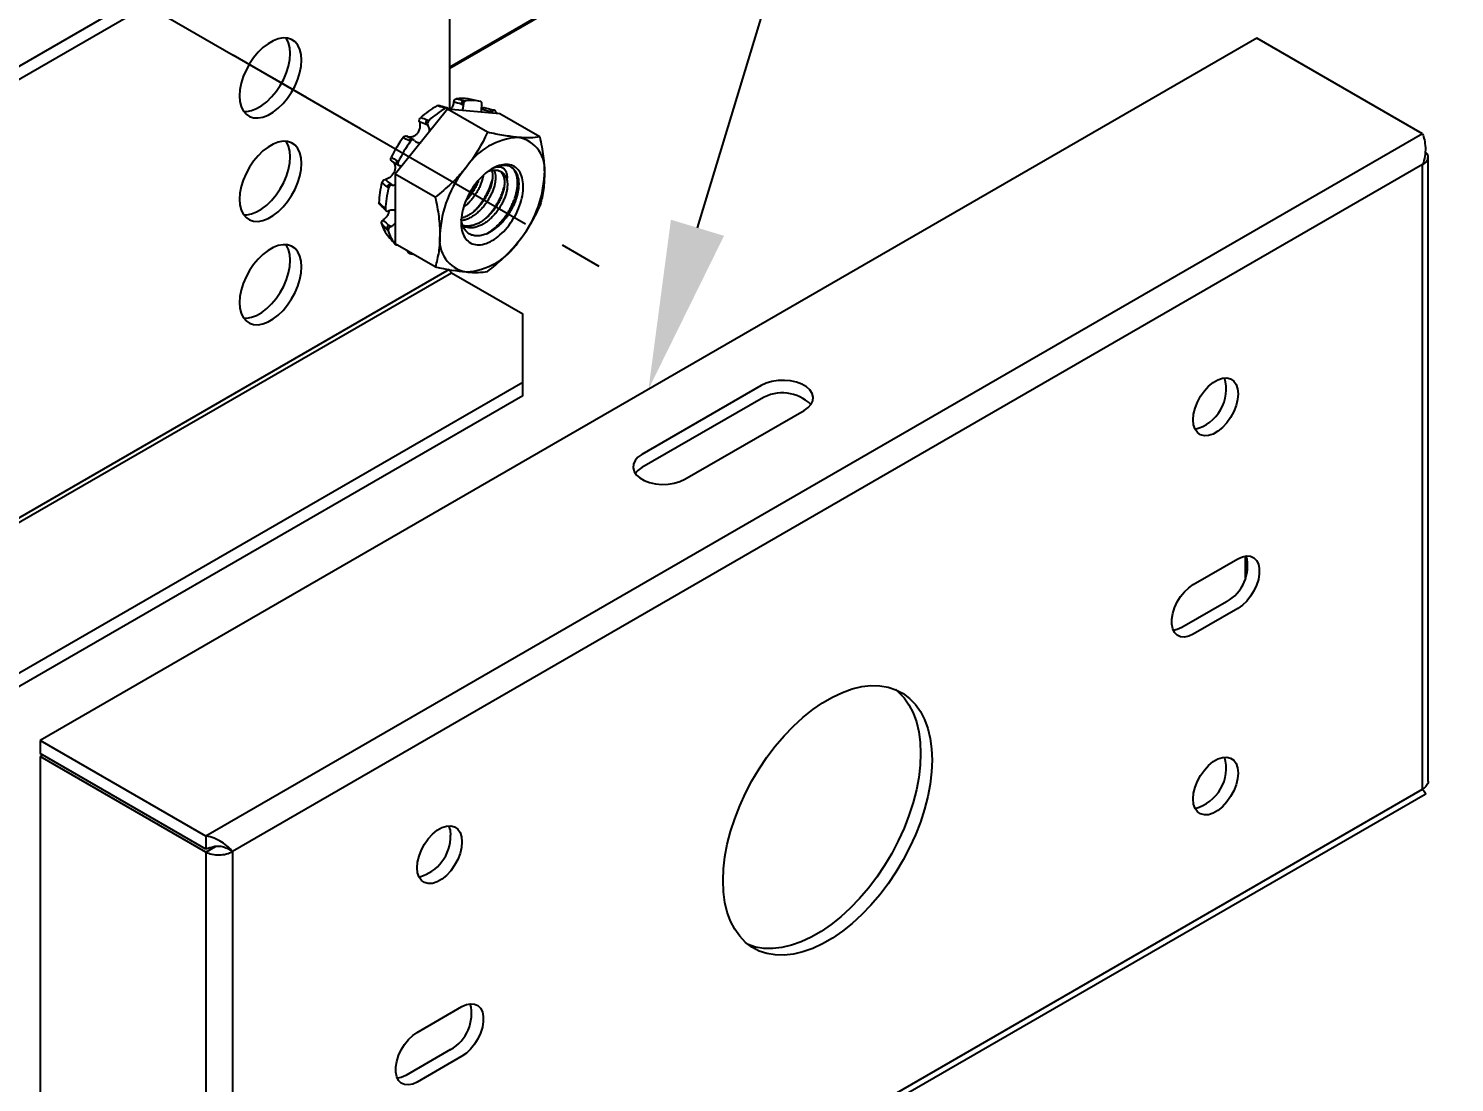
# Model space of a CAD drawing. Extents: x -3.5 to 15.6, y -13 to 0.
# Drawn here: x 4.866 to 9.089, y -8.638 to -5.516 of the extents above; entities that cross this region are included whole.
import ezdxf
from ezdxf import colors
from ezdxf.entities.mleader import LeaderData, LeaderLine
from ezdxf.math import Vec2, Vec3

# ---------------------------------------------------------------- set-up
doc = ezdxf.new("R2010")
doc.units = 0
doc.header["$LTSCALE"] = 0.5
doc.header["$MEASUREMENT"] = 0
doc.linetypes.add('CENTER', pattern=[2, 1.25, -0.25, 0.25, -0.25])
for name, color, linetype in [('Centerline', 210, 'CENTER'), ('Dimension', 10, 'CONTINUOUS'), ('FAB DWG', 221, 'CONTINUOUS'), ('Hardware', 242, 'CONTINUOUS'), ('Housing', 150, 'CONTINUOUS'), ('WallMount Bracket', 190, 'CONTINUOUS')]:
    doc.layers.add(name, color=color, linetype=linetype)
doc.styles.get("Standard").update_dxf_attribs({"font": 'arial.ttf'})

msp = doc.modelspace()

# ---------------------------------------------------------------- linework, layer by layer
at = {"layer": 'Centerline', "transparency": 16777216}
for p, q in [((4.064604, -4.782413), (6.660352, -6.281069)), ((5.470566, -5.594448), (5.848265, -5.812513))]:
    msp.add_line(p, q, dxfattribs=at)
at = {"layer": 'Dimension', "transparency": 16777216}
msp.add_open_spline([(9.168679, -0.304243), (10.344029, -1.671193), (9.534287, -3.281882), (8.724545, -4.89257), (9.899895, -6.25952)], degree=3, dxfattribs=at)
at = {"layer": 'Hardware', "linetype": 'Continuous', "lineweight": 25, "transparency": 16777216}
for p, q in [((6.153771, -5.744032), (6.147678, -5.740515)), ((6.153834, -5.74185), (6.147678, -5.740515)), ((6.153771, -5.744032), (6.153834, -5.74185)), ((6.154955, -5.729333), (6.161068, -5.73066)), ((6.198531, -5.731293), (6.168314, -5.725137)), ((6.106719, -5.755478), (5.95204, -5.947898)), ((6.101392, -5.752338), (6.095662, -5.750871)), ((6.105662, -5.751645), (6.099904, -5.750169)), ((6.261399, -5.769309), (6.106719, -5.755478)), ((6.225133, -5.823837), (6.106719, -5.755478)), ((6.207221, -5.755065), (6.206059, -5.75694)), ((6.208224, -5.744554), (6.207673, -5.746711)), ((6.237914, -5.766052), (6.231821, -5.762535)), ((6.238739, -5.76407), (6.231821, -5.762535)), ((6.237414, -5.767164), (6.237914, -5.766052)), ((6.237914, -5.766052), (6.238739, -5.76407)), ((6.245042, -5.75851), (6.238143, -5.756979)), ((6.379812, -5.837668), (6.261399, -5.769309)), ((6.049766, -5.804074), (6.043673, -5.800556)), ((6.048886, -5.802436), (6.043673, -5.800556)), ((6.046731, -5.786557), (6.051909, -5.788427)), ((6.049766, -5.804074), (6.048886, -5.802436)), ((5.986384, -5.835851), (5.985598, -5.835416)), ((5.997128, -5.850223), (5.992303, -5.847957)), ((6.007204, -5.846394), (6.002349, -5.844109)), ((6.008875, -5.847571), (6.010114, -5.848804)), ((5.944818, -5.910882), (5.941788, -5.90906)), ((5.945054, -5.911023), (5.944818, -5.910882)), ((5.956504, -5.907853), (5.960925, -5.910796)), ((5.95204, -5.947898), (5.95204, -6.154149)), ((6.070453, -6.016257), (5.95204, -5.947898)), ((5.958151, -5.919047), (5.962602, -5.922006)), ((5.965623, -5.923242), (5.963981, -5.922684)), ((5.931965, -5.989107), (5.92773, -5.98566)), ((5.944661, -5.979926), (5.938568, -5.976408)), ((5.938568, -5.976408), (5.942829, -5.979881)), ((5.942829, -5.979881), (5.944661, -5.979926)), ((5.918736, -6.046889), (5.922869, -6.051027)), ((5.920318, -6.051407), (5.924474, -6.055564)), ((5.933484, -6.05602), (5.931551, -6.056664)), ((5.930791, -6.115939), (5.926607, -6.111384)), ((5.939218, -6.103006), (5.933125, -6.099488)), ((5.933125, -6.099488), (5.937337, -6.104075)), ((5.937337, -6.104075), (5.939218, -6.103006)), ((5.947854, -6.150558), (5.952278, -6.155555)), ((6.070453, -6.222508), (5.95204, -6.154149)), ((5.98518, -6.173281), (5.987849, -6.176199)), ((5.987862, -6.176202), (5.992573, -6.181389))]:
    msp.add_line(p, q, dxfattribs=at)
at = {"layer": 'Hardware', "linetype": 'Continuous', "lineweight": 25, "transparency": 16777216, "flags": 128}
msp.add_lwpolyline([(6.238948, -6.144551), (6.244797, -6.14096), (6.250622, -6.136955), (6.2564, -6.132551), (6.262108, -6.127768), (6.267723, -6.122623), (6.273221, -6.117137), (6.278582, -6.111333), (6.283783, -6.105234), (6.288804, -6.098865), (6.293624, -6.092251), (6.298223, -6.085418), (6.302584, -6.078395), (6.306689, -6.07121), (6.310521, -6.063891), (6.314065, -6.056468), (6.317306, -6.048971), (6.320232, -6.04143), (6.322831, -6.033875), (6.325091, -6.026338), (6.327005, -6.018847), (6.328565, -6.011434), (6.329763, -6.004128), (6.330596, -5.996959), (6.33106, -5.989955), (6.331152, -5.983145), (6.330874, -5.976557), (6.330225, -5.970215), (6.329209, -5.964147), (6.32783, -5.958377), (6.326092, -5.952928), (6.324004, -5.947821), (6.321573, -5.943078), (6.318809, -5.938717), (6.315724, -5.934756), (6.31233, -5.931211), (6.30864, -5.928097), (6.30467, -5.925425), (6.300435, -5.923207), (6.295952, -5.921451), (6.29124, -5.920165), (6.286317, -5.919353), (6.281204, -5.91902), (6.27592, -5.919166), (6.270488, -5.919791), (6.264928, -5.920891), (6.259264, -5.922464), (6.253518, -5.924502), (6.247714, -5.926998), (6.241874, -5.929941), (6.236022, -5.933319), (6.230183, -5.937118), (6.224378, -5.941325), (6.218632, -5.945921), (6.212968, -5.950887), (6.207409, -5.956205), (6.201976, -5.961853), (6.196693, -5.967807), (6.191579, -5.974045), (6.186656, -5.98054), (6.181944, -5.987266), (6.177462, -5.994198), (6.173227, -6.001305), (6.169256, -6.008561), (6.165567, -6.015936), (6.162172, -6.0234), (6.159087, -6.030922), (6.156324, -6.038474), (6.153893, -6.046024), (6.151804, -6.053542), (6.150067, -6.060997), (6.148687, -6.06836), (6.147671, -6.075602), (6.147023, -6.082692), (6.146744, -6.089602), (6.146837, -6.096305), (6.147301, -6.102773), (6.148134, -6.108981), (6.149332, -6.114903), (6.150891, -6.120516), (6.152805, -6.125796), (6.155066, -6.130724), (6.157664, -6.135278), (6.16059, -6.139441), (6.163832, -6.143196), (6.167375, -6.146527), (6.171207, -6.149422), (6.175312, -6.151868), (6.179673, -6.153856), (6.184273, -6.155378), (6.189093, -6.156427), (6.194113, -6.157), (6.199314, -6.157094), (6.204675, -6.156708), (6.210174, -6.155845), (6.215789, -6.154507), (6.221496, -6.152701), (6.227274, -6.150433), (6.2331, -6.147712), (6.238948, -6.144551)], dxfattribs=at)
at = {"layer": 'Hardware', "linetype": 'Continuous', "lineweight": 25, "transparency": 16777216}
for centre, radius, start, end in [((6.148581, -5.827849), 0.104591, 79.124599, 99.05659), ((6.158768, -5.739772), 0.011115, 110.065676, 183.831231), ((6.177905, -5.834238), 0.104938, 75.076702, 99.233067), ((6.209855, -5.98012), 0.270727, 119.806436, 132.40124), ((6.24182, -5.996855), 0.281973, 119.869164, 132.338512), ((6.098638, -5.75568), 0.005655, 77.057799, 121.753569), ((6.238745, -5.764038), 0.007085, 94.885201, 167.753066), ((6.172335, -5.823524), 0.098095, 34.039391, 40.697123), ((6.054778, -5.795649), 0.012141, 131.509673, 203.839255), ((6.311559, -6.079998), 0.41381, 144.390888, 153.876701), ((6.347747, -6.100889), 0.431007, 144.43812, 153.829469), ((5.999551, -5.851842), 0.008223, 70.126172, 151.806606), ((6.328661, -6.038779), 0.200433, 93.539091, 146.455532), ((6.298817, -5.933206), 0.09608, 350.678185, 79.523158), ((5.963567, -5.912532), 0.008472, 146.472344, 230.266542), ((6.418963, -6.142544), 0.335039, 140.186593, 177.402047), ((6.273602, -5.991324), 0.069091, 75.870964, 121.989898), ((6.058934, -5.933582), 0.335039, 320.186593, 357.402047), ((6.192207, -6.044141), 0.288824, 165.612727, 177.674477), ((6.223432, -6.063548), 0.300823, 165.672802, 177.614402), ((5.939341, -5.988288), 0.011905, 93.723918, 167.247503), ((5.924525, -6.047398), 0.005811, 174.972557, 223.644537), ((6.015227, -6.062659), 0.108749, 196.882703, 220.066396), ((5.937995, -6.10989), 0.011485, 115.090294, 187.476139), ((6.039093, -6.082834), 0.113249, 196.997426, 219.951672), ((6.179079, -6.142921), 0.09608, 170.678185, 259.523158), ((6.149236, -6.037348), 0.200433, 273.539091, 326.455532), ((5.990341, -6.174039), 0.00329, 185.780093, 221.056334), ((6.018925, -6.093351), 0.092336, 254.375717, 261.191306)]:
    msp.add_arc(centre, radius, start, end, dxfattribs=at)
for points, knots in [([(6.125049, -5.733921), (6.12475, -5.735549), (6.124114, -5.739018), (6.122451, -5.744158), (6.120206, -5.749113), (6.117736, -5.753228), (6.115878, -5.755334), (6.11509, -5.756227)], [0, 0, 0, 0, 0.19265188, 0.41074705, 0.62880381, 0.8427183, 1, 1, 1, 1]), ([(6.125049, -5.733921), (6.125413, -5.731559), (6.126342, -5.729299), (6.128923, -5.725889), (6.130528, -5.724801), (6.132117, -5.724562)], [0, 0, 0, 0, 0.5, 0.5, 1, 1, 1, 1]), ([(6.161068, -5.73066), (6.159272, -5.730926), (6.157444, -5.732307), (6.154756, -5.736452), (6.15391, -5.739202), (6.153834, -5.74185)], [0, 0, 0, 0, 0.5, 0.5, 1, 1, 1, 1]), ([(6.208224, -5.744554), (6.208893, -5.741935), (6.208919, -5.73915), (6.207706, -5.734809), (6.206467, -5.733271), (6.20493, -5.732839)], [0, 0, 0, 0, 0.5, 0.5, 1, 1, 1, 1]), ([(6.023662, -5.792742), (6.023033, -5.790731), (6.023062, -5.788338), (6.024391, -5.78377), (6.025668, -5.781675), (6.027299, -5.780204)], [0, 0, 0, 0, 0.5, 0.5, 1, 1, 1, 1]), ([(6.075284, -5.745208), (6.076105, -5.744837), (6.077626, -5.74415), (6.079069, -5.744487), (6.079734, -5.744643)], [0, 0, 0, 0, 0.53927114, 1, 1, 1, 1]), ([(6.099907, -5.750167), (6.09973, -5.750122), (6.095539, -5.749069), (6.088735, -5.747237), (6.082351, -5.745335), (6.079751, -5.744561)], [0, 0, 0, 0, 0.02555232, 0.60316166, 1, 1, 1, 1]), ([(6.109636, -5.755739), (6.109552, -5.75544), (6.109199, -5.754179), (6.107832, -5.752635), (6.105733, -5.751465), (6.103453, -5.751393), (6.102019, -5.752051), (6.101392, -5.752338)], [0, 0, 0, 0, 0.07590892, 0.32059055, 0.56527087, 0.80994637, 1, 1, 1, 1]), ([(6.150825, -5.759422), (6.151304, -5.758014), (6.152379, -5.754857), (6.153413, -5.749634), (6.153651, -5.745918), (6.153771, -5.744032)], [0, 0, 0, 0, 0.28417827, 0.63691438, 1, 1, 1, 1]), ([(6.207673, -5.746711), (6.207264, -5.748512), (6.206435, -5.752166), (6.20592, -5.757678), (6.205801, -5.76182), (6.206051, -5.763928), (6.206104, -5.764365)], [0, 0, 0, 0, 0.30381417, 0.6163163, 0.92044127, 1, 1, 1, 1]), ([(6.207221, -5.755065), (6.207754, -5.75423), (6.208822, -5.75256), (6.210701, -5.751255), (6.212098, -5.750789), (6.212711, -5.751116), (6.212798, -5.751162)], [0, 0, 0, 0, 0.31594077, 0.63187167, 0.94805589, 1, 1, 1, 1]), ([(6.238141, -5.756977), (6.237928, -5.75693), (6.232965, -5.755842), (6.224564, -5.753922), (6.216261, -5.75191), (6.212823, -5.751077)], [0, 0, 0, 0, 0.02564571, 0.59666668, 1, 1, 1, 1]), ([(6.246708, -5.75956), (6.245647, -5.75833), (6.244159, -5.75812), (6.241198, -5.759789), (6.23974, -5.761663), (6.238739, -5.76407)], [0, 0, 0, 0, 0.5, 0.5, 1, 1, 1, 1]), ([(6.023662, -5.792742), (6.024046, -5.794172), (6.024862, -5.797214), (6.02528, -5.802293), (6.025014, -5.807699), (6.023961, -5.813109), (6.022221, -5.818279), (6.019817, -5.823078), (6.016907, -5.827336), (6.013536, -5.830982), (6.009853, -5.833956), (6.005915, -5.836199), (6.001816, -5.837712), (5.997653, -5.83843), (5.993497, -5.838339), (5.989575, -5.837493), (5.987236, -5.836282), (5.986119, -5.835704)], [0, 0, 0, 0, 0.06319125, 0.13447502, 0.20574622, 0.27566163, 0.34556158, 0.41264087, 0.47971226, 0.54441476, 0.60912055, 0.6733268, 0.73754327, 0.80329251, 0.86905307, 0.9374387, 1, 1, 1, 1]), ([(6.051909, -5.788427), (6.050064, -5.790087), (6.048671, -5.792576), (6.047544, -5.797765), (6.047818, -5.800447), (6.048886, -5.802436)], [0, 0, 0, 0, 0.5, 0.5, 1, 1, 1, 1]), ([(6.053155, -5.822112), (6.05324, -5.820898), (6.053447, -5.817935), (6.052955, -5.813355), (6.051825, -5.808434), (6.050459, -5.805541), (6.049766, -5.804074)], [0, 0, 0, 0, 0.18331016, 0.44729949, 0.71965421, 1, 1, 1, 1]), ([(6.316288, -5.838728), (6.309724, -5.838141), (6.302805, -5.837363), (6.288499, -5.835467), (6.281085, -5.834348), (6.258158, -5.830537), (6.24196, -5.827394), (6.225133, -5.823837)], [0, 0, 0, 0, 0.25, 0.25, 0.5, 0.5, 1, 1, 1, 1]), ([(5.975128, -5.839056), (5.976511, -5.837128), (5.978357, -5.835699), (5.982222, -5.834407), (5.984172, -5.834568), (5.985742, -5.83552)], [0, 0, 0, 0, 0.5, 0.5, 1, 1, 1, 1]), ([(6.002351, -5.844105), (6.002204, -5.844038), (5.998692, -5.842423), (5.993299, -5.839741), (5.988255, -5.836904), (5.986384, -5.835851)], [0, 0, 0, 0, 0.02668048, 0.63893979, 1, 1, 1, 1]), ([(6.008875, -5.847571), (6.007372, -5.846075), (6.005224, -5.845512), (6.000876, -5.846496), (5.99869, -5.848041), (5.997128, -5.850223)], [0, 0, 0, 0, 0.5, 0.5, 1, 1, 1, 1]), ([(6.010114, -5.848804), (6.010837, -5.849466), (6.012643, -5.851118), (6.016, -5.853048), (6.020126, -5.854354), (6.023952, -5.854795), (6.026381, -5.854418), (6.0273, -5.854275)], [0, 0, 0, 0, 0.15660916, 0.39098343, 0.62533388, 0.85811875, 1, 1, 1, 1]), ([(6.379812, -5.837668), (6.384008, -5.856875), (6.387523, -5.876077), (6.392329, -5.913266), (6.393628, -5.93133), (6.393628, -5.948769)], [0, 0, 0, 0, 0.5, 0.5, 1, 1, 1, 1]), ([(5.941788, -5.90906), (5.94604, -5.911776), (5.949246, -5.91623), (5.952073, -5.926965), (5.951696, -5.933317), (5.94723, -5.945407), (5.943194, -5.95105), (5.933216, -5.959514), (5.927436, -5.96228), (5.921741, -5.963269)], [0, 0, 0, 0, 0.25, 0.25, 0.5, 0.5, 0.75, 0.75, 1, 1, 1, 1]), ([(5.941788, -5.90906), (5.94024, -5.908072), (5.939209, -5.906375), (5.938568, -5.902272), (5.938971, -5.899937), (5.940021, -5.897796)], [0, 0, 0, 0, 0.5, 0.5, 1, 1, 1, 1]), ([(5.944857, -5.910821), (5.947046, -5.912091), (5.951534, -5.914694), (5.955899, -5.917595), (5.958135, -5.919081)], [0, 0, 0, 0, 0.4876479, 1, 1, 1, 1]), ([(5.960925, -5.910796), (5.959735, -5.913217), (5.959387, -5.915906), (5.960514, -5.920309), (5.961989, -5.922006), (5.963981, -5.922684)], [0, 0, 0, 0, 0.5, 0.5, 1, 1, 1, 1]), ([(5.970075, -5.925463), (5.969927, -5.925345), (5.968628, -5.924314), (5.967035, -5.923746), (5.965623, -5.923242)], [0, 0, 0, 0, 0.11369547, 1, 1, 1, 1]), ([(6.161608, -5.928023), (6.155045, -5.936188), (6.148125, -5.944201), (6.133819, -5.959696), (6.126406, -5.967214), (6.103478, -5.989161), (6.08728, -6.002986), (6.070453, -6.016257)], [0, 0, 0, 0, 0.25, 0.25, 0.5, 0.5, 1, 1, 1, 1]), ([(6.237914, -5.936364), (6.23796, -5.936491), (6.238966, -5.939218), (6.23973, -5.945687), (6.240087, -5.955602), (6.239007, -5.966476), (6.236581, -5.977962), (6.232778, -5.989957), (6.227694, -6.002102), (6.221487, -6.014042), (6.214321, -6.025578), (6.206213, -6.036551), (6.197197, -6.046811), (6.187459, -6.056109), (6.177281, -6.064175), (6.166952, -6.070766), (6.156858, -6.075892), (6.15031, -6.07794), (6.147139, -6.078932)], [0, 0, 0, 0, 0.00328553, 0.07063883, 0.13696034, 0.20261546, 0.26950353, 0.33711775, 0.40478445, 0.4718268, 0.53762658, 0.60373432, 0.67097062, 0.73868435, 0.80619583, 0.87283755, 0.93840923, 1, 1, 1, 1]), ([(6.290468, -5.924323), (6.292566, -5.925335), (6.296389, -5.927181), (6.301257, -5.931032), (6.30536, -5.935348), (6.308933, -5.940464), (6.311883, -5.94622), (6.314184, -5.952484), (6.315888, -5.959226), (6.317003, -5.966554), (6.317502, -5.974351), (6.317392, -5.982479), (6.316676, -5.990951), (6.3153, -5.999796), (6.313294, -6.008797), (6.310719, -6.017786), (6.307606, -6.026781), (6.303904, -6.035876), (6.299686, -6.044885), (6.295037, -6.053655), (6.289966, -6.062219), (6.284424, -6.070622), (6.2785, -6.078667), (6.272298, -6.086215), (6.265823, -6.09331), (6.259021, -6.099987), (6.252055, -6.106079), (6.245056, -6.111501), (6.238011, -6.116301), (6.23085, -6.120517), (6.223695, -6.124059), (6.216653, -6.126851), (6.209698, -6.12892), (6.202813, -6.130249), (6.196193, -6.130795), (6.189945, -6.130589), (6.184035, -6.129683), (6.178385, -6.12805), (6.173093, -6.125707), (6.168244, -6.122704), (6.163806, -6.119031), (6.159783, -6.114635), (6.156287, -6.109641), (6.15336, -6.104165), (6.150949, -6.098237), (6.149069, -6.091747), (6.14784, -6.085848), (6.147462, -6.082009), (6.147328, -6.080645)], [0, 0, 0, 0, 0.02831479, 0.0516097, 0.07490441, 0.09892242, 0.12294044, 0.14551421, 0.16808798, 0.19131841, 0.21454883, 0.23711066, 0.25967128, 0.28291819, 0.3061651, 0.32822892, 0.35029274, 0.373012, 0.39573126, 0.41756286, 0.43939446, 0.46187221, 0.48434891, 0.50590236, 0.52745581, 0.54966391, 0.57187201, 0.59297519, 0.61407836, 0.63579594, 0.65751266, 0.67855354, 0.69959442, 0.72128948, 0.74298454, 0.76335935, 0.78373416, 0.80470091, 0.82566765, 0.84604577, 0.8664226, 0.88742934, 0.90843608, 0.92822809, 0.94802011, 0.96839613, 0.98877216, 1, 1, 1, 1]), ([(6.244546, -5.935503), (6.245054, -5.936586), (6.246565, -5.939807), (6.248018, -5.946368), (6.248893, -5.954943), (6.248655, -5.964413), (6.247319, -5.974492), (6.244823, -5.985115), (6.241191, -5.99611), (6.236352, -6.007552), (6.230325, -6.019145), (6.223159, -6.03068), (6.215052, -6.041654), (6.206036, -6.051913), (6.196298, -6.061214), (6.186122, -6.069268), (6.175786, -6.075903), (6.165457, -6.081001), (6.156095, -6.084377), (6.150361, -6.085269), (6.147961, -6.085642)], [0, 0, 0, 0, 0.02736546, 0.08136904, 0.13674683, 0.19115237, 0.24575337, 0.30126191, 0.35723332, 0.41319986, 0.47389126, 0.53345783, 0.59330317, 0.65417016, 0.71546936, 0.77658546, 0.8369142, 0.89627426, 0.9565672, 1, 1, 1, 1]), ([(6.261768, -5.938465), (6.263397, -5.939837), (6.266848, -5.942744), (6.27074, -5.949086), (6.273625, -5.956925), (6.275174, -5.966007), (6.275419, -5.976036), (6.274368, -5.98688), (6.271935, -5.998374), (6.268133, -6.010367), (6.263049, -6.022512), (6.256842, -6.034452), (6.249676, -6.045988), (6.241568, -6.056962), (6.232552, -6.067221), (6.222815, -6.076521), (6.212637, -6.084578), (6.202305, -6.091199), (6.191964, -6.096349), (6.181633, -6.099899), (6.171429, -6.101819), (6.161739, -6.10181), (6.155072, -6.100976), (6.151967, -6.09967), (6.151588, -6.099511)], [0, 0, 0, 0, 0.04278683, 0.09063693, 0.13870475, 0.18650733, 0.23357762, 0.28017495, 0.32764734, 0.3756351, 0.42366011, 0.47124199, 0.51794199, 0.56486056, 0.6125801, 0.66063848, 0.70855332, 0.75585087, 0.80238898, 0.84965846, 0.89756038, 0.94562175, 0.99336001, 1, 1, 1, 1]), ([(6.212077, -5.9519), (6.211986, -5.95263), (6.211472, -5.956739), (6.209408, -5.964732), (6.205852, -5.975693), (6.200991, -5.987144), (6.194972, -5.998735), (6.187803, -6.010268), (6.179699, -6.021252), (6.170672, -6.031472), (6.16204, -6.039883), (6.156323, -6.044257), (6.154032, -6.046009)], [0, 0, 0, 0, 0.022957651, 0.129156676, 0.23624126, 0.343316514, 0.459431407, 0.573394243, 0.687890437, 0.804341261, 0.921618974, 1, 1, 1, 1]), ([(6.221598, -6.124777), (6.225193, -6.122633), (6.232665, -6.118179), (6.243193, -6.110116), (6.253072, -6.101375), (6.262223, -6.092086), (6.271062, -6.081827), (6.279401, -6.070721), (6.286959, -6.059129), (6.293772, -6.047131), (6.299782, -6.03478), (6.304866, -6.022271), (6.308918, -6.009842), (6.311866, -5.997727), (6.313691, -5.986133), (6.314401, -5.975117), (6.314062, -5.964754), (6.312643, -5.955116), (6.310148, -5.946369), (6.306576, -5.938741), (6.302428, -5.932622), (6.299075, -5.929666), (6.297599, -5.928364)], [0, 0, 0, 0, 0.05205735, 0.10817956, 0.15527339, 0.20236368, 0.25316435, 0.30334438, 0.3527983, 0.40284721, 0.45356679, 0.50464479, 0.55575529, 0.60657115, 0.65677646, 0.7062365, 0.75625823, 0.80696058, 0.85803191, 0.90914659, 0.95997729, 1, 1, 1, 1]), ([(6.226524, -5.939749), (6.227199, -5.939462), (6.229831, -5.938343), (6.234338, -5.937026), (6.239935, -5.935837), (6.245303, -5.935333), (6.250469, -5.935439), (6.255437, -5.936191), (6.260121, -5.93758), (6.264446, -5.939577), (6.268435, -5.942165), (6.272086, -5.945371), (6.275219, -5.949019), (6.277838, -5.952971), (6.280001, -5.957166), (6.281844, -5.961754), (6.28276, -5.965137), (6.283218, -5.966829)], [0, 0, 0, 0, 0.02507858, 0.0978305, 0.17058243, 0.24128042, 0.31197842, 0.38473034, 0.45748226, 0.52818026, 0.59887825, 0.67163018, 0.7443821, 0.80756127, 0.87074043, 0.93537021, 1, 1, 1, 1]), ([(6.283218, -5.966829), (6.28345, -5.964856), (6.283913, -5.960911), (6.283967, -5.955379), (6.283531, -5.950181), (6.282561, -5.94544), (6.281094, -5.941224), (6.279144, -5.937509), (6.276692, -5.934307), (6.273816, -5.931619), (6.2706, -5.929484), (6.267008, -5.927915), (6.263069, -5.926951), (6.258701, -5.926601), (6.253935, -5.92694), (6.248741, -5.927999), (6.243234, -5.929893), (6.239262, -5.931542), (6.237122, -5.932755), (6.236953, -5.93285)], [0, 0, 0, 0, 0.05858799, 0.11717599, 0.17746584, 0.23775572, 0.29634919, 0.35494267, 0.41514988, 0.47536833, 0.53644362, 0.59751891, 0.66005989, 0.72260088, 0.78951079, 0.85642072, 0.92527381, 0.99412691, 1, 1, 1, 1]), ([(6.393628, -5.948769), (6.393628, -5.96622), (6.392292, -5.983129), (6.387452, -6.01476), (6.383982, -6.029648), (6.379812, -6.043918)], [0, 0, 0, 0, 0.5, 0.5, 1, 1, 1, 1]), ([(5.91244, -5.972375), (5.912984, -5.970209), (5.914231, -5.968079), (5.917618, -5.964756), (5.919696, -5.963625), (5.921741, -5.963269)], [0, 0, 0, 0, 0.5, 0.5, 1, 1, 1, 1]), ([(5.942829, -5.979881), (5.940606, -5.979826), (5.938144, -5.980812), (5.934121, -5.984233), (5.932576, -5.986657), (5.931965, -5.989107)], [0, 0, 0, 0, 0.5, 0.5, 1, 1, 1, 1]), ([(5.944661, -5.979926), (5.946195, -5.979913), (5.948617, -5.979893), (5.951121, -5.979215), (5.95204, -5.978966)], [0, 0, 0, 0, 0.6332516, 1, 1, 1, 1]), ([(6.283218, -5.966829), (6.283577, -5.969676), (6.284288, -5.975321), (6.284, -5.984832), (6.282677, -5.9949), (6.280178, -6.005526), (6.276547, -6.01652), (6.271707, -6.027962), (6.265681, -6.039555), (6.258515, -6.051091), (6.250407, -6.062064), (6.241391, -6.072324), (6.231653, -6.081623), (6.221476, -6.089681), (6.211143, -6.096303), (6.200804, -6.101449), (6.190467, -6.105011), (6.180286, -6.106887), (6.170509, -6.107041), (6.16154, -6.105278), (6.155513, -6.103231), (6.152806, -6.101331), (6.152472, -6.101096)], [0, 0, 0, 0, 0.04914534, 0.09742785, 0.14588383, 0.1951452, 0.24481736, 0.29448518, 0.34834612, 0.40120881, 0.45431891, 0.50833567, 0.562736, 0.61697384, 0.67051293, 0.72319236, 0.77669968, 0.83092289, 0.8853266, 0.93936456, 0.9925124, 1, 1, 1, 1]), ([(6.198279, -5.966196), (6.197934, -5.967318), (6.196363, -5.972434), (6.192277, -5.981705), (6.186145, -5.993624), (6.17897, -6.005186), (6.170823, -6.016074), (6.164581, -6.02354), (6.160938, -6.026989), (6.160527, -6.027377)], [0, 0, 0, 0, 0.05260203, 0.23984121, 0.42535274, 0.60742603, 0.79035144, 0.97639967, 1, 1, 1, 1]), ([(6.16219, -6.02361), (6.163108, -6.02256), (6.167037, -6.018065), (6.173305, -6.009457), (6.180912, -5.997907), (6.187659, -5.985898), (6.192419, -5.976462), (6.194566, -5.971072), (6.195063, -5.969825)], [0, 0, 0, 0, 0.06622398, 0.28347176, 0.49757593, 0.71425602, 0.93383972, 1, 1, 1, 1]), ([(6.184475, -6.058209), (6.186737, -6.055968), (6.192229, -6.050527), (6.200343, -6.040989), (6.208693, -6.029905), (6.216249, -6.018307), (6.223058, -6.006312), (6.229085, -5.993956), (6.234104, -5.981465), (6.237388, -5.971908), (6.238617, -5.966679), (6.238894, -5.965503)], [0, 0, 0, 0, 0.08812134, 0.21392636, 0.33819441, 0.46066428, 0.5846076, 0.71021183, 0.83670363, 0.96327593, 1, 1, 1, 1]), ([(6.21983, -6.078619), (6.222092, -6.076378), (6.227584, -6.070937), (6.235698, -6.061399), (6.244048, -6.050316), (6.251604, -6.038717), (6.258413, -6.026723), (6.26444, -6.014366), (6.26946, -6.001876), (6.272744, -5.992318), (6.273973, -5.987089), (6.274249, -5.985914)], [0, 0, 0, 0, 0.08812134, 0.21392636, 0.33819441, 0.46066428, 0.5846076, 0.71021183, 0.83670363, 0.96327593, 1, 1, 1, 1]), ([(5.905438, -6.037033), (5.90499, -6.036571), (5.903984, -6.035536), (5.90361, -6.033756), (5.903619, -6.032627), (5.90362, -6.032421)], [0, 0, 0, 0, 0.39649533, 0.89011022, 1, 1, 1, 1]), ([(5.905382, -6.037084), (5.907844, -6.039365), (5.91282, -6.043974), (5.917801, -6.048918), (5.920318, -6.051416)], [0, 0, 0, 0, 0.49463929, 1, 1, 1, 1]), ([(6.070453, -6.016257), (6.074649, -6.035464), (6.078164, -6.054667), (6.08297, -6.091855), (6.084269, -6.109919), (6.084269, -6.127358)], [0, 0, 0, 0, 0.5, 0.5, 1, 1, 1, 1]), ([(5.932866, -6.056226), (5.932806, -6.057202), (5.93266, -6.059539), (5.931554, -6.063415), (5.929743, -6.067713), (5.927233, -6.071951), (5.924109, -6.076072), (5.920431, -6.079924), (5.917655, -6.08227), (5.916206, -6.083362), (5.916182, -6.08338)], [0, 0, 0, 0, 0.10377281, 0.24840584, 0.39306188, 0.54117083, 0.68930527, 0.84335307, 0.99741783, 1, 1, 1, 1]), ([(5.922869, -6.051027), (5.92279, -6.053283), (5.923695, -6.05519), (5.926907, -6.057276), (5.929205, -6.057446), (5.931551, -6.056664)], [0, 0, 0, 0, 0.5, 0.5, 1, 1, 1, 1]), ([(5.95204, -6.056301), (5.951756, -6.056139), (5.950383, -6.055354), (5.947383, -6.054639), (5.943119, -6.054227), (5.938414, -6.054608), (5.935143, -6.055545), (5.933484, -6.05602)], [0, 0, 0, 0, 0.05867873, 0.28395831, 0.51541382, 0.75420378, 1, 1, 1, 1]), ([(6.316288, -6.148104), (6.322852, -6.139939), (6.329118, -6.131549), (6.340897, -6.114595), (6.346438, -6.105996), (6.362146, -6.079881), (6.371399, -6.062046), (6.379812, -6.043918)], [0, 0, 0, 0, 0.25, 0.25, 0.5, 0.5, 1, 1, 1, 1]), ([(5.911165, -6.094241), (5.910661, -6.092664), (5.910893, -6.09068), (5.912717, -6.086718), (5.914279, -6.084811), (5.916182, -6.08338)], [0, 0, 0, 0, 0.5, 0.5, 1, 1, 1, 1]), ([(5.937337, -6.104075), (5.935054, -6.105374), (5.933032, -6.107425), (5.930609, -6.111826), (5.930219, -6.114159), (5.930791, -6.115939)], [0, 0, 0, 0, 0.5, 0.5, 1, 1, 1, 1]), ([(5.939218, -6.103006), (5.940756, -6.102066), (5.943877, -6.100159), (5.94813, -6.096546), (5.950905, -6.093923), (5.952021, -6.092458), (5.95204, -6.092433)], [0, 0, 0, 0, 0.328032559, 0.665410237, 0.994376731, 1, 1, 1, 1]), ([(5.952278, -6.155555), (5.952806, -6.155976), (5.95386, -6.156817), (5.955557, -6.157141), (5.956598, -6.15688), (5.956718, -6.15685)], [0, 0, 0, 0, 0.46947881, 0.93895845, 1, 1, 1, 1]), ([(6.084269, -6.127358), (6.084269, -6.144809), (6.082933, -6.161718), (6.078093, -6.193349), (6.074622, -6.208237), (6.070453, -6.222508)], [0, 0, 0, 0, 0.5, 0.5, 1, 1, 1, 1]), ([(5.992084, -6.177266), (5.992007, -6.177468), (5.991601, -6.178525), (5.991773, -6.180121), (5.992551, -6.181652), (5.993598, -6.182086), (5.994056, -6.182275)], [0, 0, 0, 0, 0.07838373, 0.41029163, 0.74219299, 1, 1, 1, 1]), ([(6.161608, -6.237399), (6.168172, -6.237985), (6.174439, -6.238386), (6.186217, -6.238823), (6.191759, -6.238862), (6.207467, -6.238505), (6.216719, -6.237638), (6.225133, -6.236338)], [0, 0, 0, 0, 0.25, 0.25, 0.5, 0.5, 1, 1, 1, 1])]:
    msp.add_open_spline(points, degree=3, knots=knots, dxfattribs=at)
for points in [[(6.147678, -5.740515), (6.140262, -5.738298), (6.13272, -5.736099), (6.125049, -5.733921)], [(6.132117, -5.724562), (6.139899, -5.726126), (6.14751, -5.727716), (6.154955, -5.729333)], [(6.027299, -5.780204), (6.033951, -5.782161), (6.040427, -5.784281), (6.046731, -5.786557)], [(6.095662, -5.750871), (6.088685, -5.749086), (6.08189, -5.747198), (6.075284, -5.745208)], [(6.231821, -5.762535), (6.223695, -5.760132), (6.215495, -5.757642), (6.207221, -5.755065)], [(6.043673, -5.800556), (6.037133, -5.797833), (6.030464, -5.795227), (6.023662, -5.792742)], [(6.225133, -5.823837), (6.208264, -5.860184), (6.187961, -5.89524), (6.161608, -5.928023)], [(5.992303, -5.847957), (5.986428, -5.845196), (5.980701, -5.842231), (5.975128, -5.839056)], [(6.379812, -5.837668), (6.362943, -5.840274), (6.342641, -5.841084), (6.316288, -5.838728)], [(5.940021, -5.897796), (5.945627, -5.900914), (5.951121, -5.904269), (5.956504, -5.907853)], [(5.92773, -5.98566), (5.922574, -5.981463), (5.917476, -5.977037), (5.91244, -5.972375)], [(5.921741, -5.963269), (5.927304, -5.967825), (5.932914, -5.972202), (5.938568, -5.976408)], [(5.90362, -6.032421), (5.908664, -6.037025), (5.913703, -6.04185), (5.918736, -6.046889)], [(5.926607, -6.111384), (5.921512, -6.105837), (5.916365, -6.100125), (5.911165, -6.094241)], [(5.916182, -6.08338), (5.921869, -6.088877), (5.927517, -6.094244), (5.933125, -6.099488)], [(5.932001, -6.132658), (5.937182, -6.138504), (5.942467, -6.144472), (5.947854, -6.150558)], [(6.225133, -6.236338), (6.258871, -6.20973), (6.289935, -6.180887), (6.316288, -6.148104)], [(6.070453, -6.222508), (6.104191, -6.229639), (6.135256, -6.235042), (6.161608, -6.237399)]]:
    msp.add_open_spline(points, degree=3, dxfattribs=at)
at = {"layer": 'Housing', "linetype": 'Continuous', "lineweight": 25, "transparency": 16777216}
for p, q in [((7.053373, -5.087742), (6.113122, -5.630471)), ((6.113122, -5.633854), (7.051301, -5.09232))]:
    msp.add_line(p, q, dxfattribs=at)
at = {"layer": 'WallMount Bracket', "linetype": 'Continuous', "lineweight": 25, "transparency": 16777216}
for p, q in [((3.500928, -6.399202), (6.329355, -4.766789)), ((3.500928, -6.438238), (6.329355, -4.805825)), ((6.113122, -5.756051), (6.113122, -4.930623)), ((8.503352, -5.545188), (4.900218, -7.624719)), ((8.994225, -5.828493), (8.503352, -5.545188)), ((8.994225, -5.828493), (5.391092, -7.908024)), ((9.010568, -7.746829), (9.010568, -5.896735)), ((8.994225, -5.919606), (5.470005, -7.953593)), ((8.994225, -7.769503), (8.994225, -5.919606)), ((4.222669, -7.333943), (6.118779, -6.239612)), ((6.111834, -6.230557), (4.233829, -7.314439)), ((6.118779, -6.239612), (6.329355, -6.361146)), ((6.329355, -6.565197), (6.329355, -6.361146)), ((6.329355, -6.565197), (3.500928, -8.19761)), ((6.329355, -6.604233), (6.329355, -6.565197)), ((7.035893, -6.57373), (6.682339, -6.777782)), ((6.329355, -6.604233), (3.500928, -8.236646)), ((7.035893, -6.612766), (6.682339, -6.816817)), ((6.809619, -6.851241), (7.163172, -6.647189)), ((8.314872, -7.163142), (8.447455, -7.086623)), ((8.469552, -7.143488), (8.469552, -7.078442)), ((8.413655, -7.214111), (8.281072, -7.29063)), ((8.447455, -7.233618), (8.314872, -7.310137)), ((5.391092, -7.908024), (4.900218, -7.624719)), ((4.900218, -7.624719), (4.900218, -7.663754)), ((5.391092, -7.947059), (4.900218, -7.663754)), ((4.907293, -7.667837), (4.900218, -7.671921)), ((4.900218, -7.671921), (4.900218, -9.518551)), ((5.391092, -7.955226), (4.900218, -7.671921)), ((5.470005, -9.80349), (8.994225, -7.769503)), ((5.438706, -9.840436), (9.002392, -7.783672)), ((5.391092, -7.908024), (5.391092, -7.947059)), ((5.391092, -7.955226), (5.419782, -7.938667)), ((5.391092, -7.955226), (5.391092, -9.801857)), ((5.470005, -7.953593), (5.455716, -7.945346)), ((5.470005, -7.953593), (5.470005, -9.80349)), ((6.016775, -8.489478), (6.149358, -8.412958)), ((6.115558, -8.540446), (5.982975, -8.616966)), ((6.149358, -8.559954), (6.016775, -8.636473))]:
    msp.add_line(p, q, dxfattribs=at)
at = {"layer": 'WallMount Bracket', "linetype": 'Continuous', "lineweight": 25, "transparency": 16777216, "flags": 128}
for points in [[(5.490868, -5.715792), (5.492122, -5.732543), (5.495849, -5.747389), (5.501947, -5.759926), (5.510251, -5.769812), (5.520533, -5.776778), (5.532514, -5.780633), (5.545866, -5.781272), (5.560226, -5.778677), (5.575201, -5.772921), (5.590383, -5.764158), (5.605358, -5.75263), (5.619717, -5.738649), (5.633069, -5.722598), (5.64505, -5.704914), (5.655333, -5.686079), (5.663636, -5.666608), (5.669735, -5.647031), (5.673462, -5.627883), (5.674716, -5.609685), (5.673462, -5.592935), (5.669735, -5.578089), (5.663636, -5.565551), (5.655333, -5.555665), (5.64505, -5.5487), (5.633069, -5.544845), (5.619717, -5.544206), (5.605358, -5.5468), (5.590383, -5.552557), (5.575201, -5.561319), (5.560226, -5.572848), (5.545866, -5.586828), (5.532514, -5.60288), (5.520533, -5.620564), (5.510251, -5.639398), (5.501947, -5.65887), (5.495849, -5.678446), (5.492122, -5.697595), (5.490868, -5.715792)], [(5.503143, -5.761708), (5.512067, -5.761764), (5.526426, -5.75917), (5.541401, -5.753413), (5.556583, -5.744651), (5.571558, -5.733122), (5.585917, -5.719142), (5.59927, -5.70309), (5.61125, -5.685406), (5.621533, -5.666572), (5.629837, -5.647101), (5.635935, -5.627524), (5.639662, -5.608376), (5.640916, -5.590178), (5.639662, -5.573428), (5.635935, -5.558581), (5.629837, -5.546044), (5.628641, -5.544262)], [(5.490868, -6.022033), (5.492122, -6.038783), (5.495849, -6.053629), (5.501947, -6.066167), (5.510251, -6.076053), (5.520533, -6.083018), (5.532514, -6.086873), (5.545866, -6.087512), (5.560226, -6.084918), (5.575201, -6.079161), (5.590383, -6.070399), (5.605358, -6.05887), (5.619717, -6.04489), (5.633069, -6.028838), (5.64505, -6.011154), (5.655333, -5.99232), (5.663636, -5.972848), (5.669735, -5.953272), (5.673462, -5.934123), (5.674716, -5.915926), (5.673462, -5.899176), (5.669735, -5.884329), (5.663636, -5.871792), (5.655333, -5.861906), (5.64505, -5.85494), (5.633069, -5.851085), (5.619717, -5.850446), (5.605358, -5.853041), (5.590383, -5.858797), (5.575201, -5.86756), (5.560226, -5.879088), (5.545866, -5.893069), (5.532514, -5.90912), (5.520533, -5.926805), (5.510251, -5.945639), (5.501947, -5.96511), (5.495849, -5.984687), (5.492122, -6.003835), (5.490868, -6.022033)], [(5.503143, -6.067949), (5.512067, -6.068005), (5.526426, -6.065411), (5.541401, -6.059654), (5.556583, -6.050892), (5.571558, -6.039363), (5.585917, -6.025382), (5.59927, -6.009331), (5.61125, -5.991647), (5.621533, -5.972812), (5.629837, -5.953341), (5.635935, -5.933764), (5.639662, -5.914616), (5.640916, -5.896419), (5.639662, -5.879668), (5.635935, -5.864822), (5.629837, -5.852285), (5.628641, -5.850502)], [(5.490868, -6.328273), (5.492122, -6.345024), (5.495849, -6.35987), (5.501947, -6.372407), (5.510251, -6.382293), (5.520533, -6.389259), (5.532514, -6.393114), (5.545866, -6.393753), (5.560226, -6.391159), (5.575201, -6.385402), (5.590383, -6.37664), (5.605358, -6.365111), (5.619717, -6.35113), (5.633069, -6.335079), (5.64505, -6.317395), (5.655333, -6.29856), (5.663636, -6.279089), (5.669735, -6.259512), (5.673462, -6.240364), (5.674716, -6.222167), (5.673462, -6.205416), (5.669735, -6.19057), (5.663636, -6.178033), (5.655333, -6.168146), (5.64505, -6.161181), (5.633069, -6.157326), (5.619717, -6.156687), (5.605358, -6.159281), (5.590383, -6.165038), (5.575201, -6.1738), (5.560226, -6.185329), (5.545866, -6.19931), (5.532514, -6.215361), (5.520533, -6.233045), (5.510251, -6.25188), (5.501947, -6.271351), (5.495849, -6.290928), (5.492122, -6.310076), (5.490868, -6.328273)], [(5.503143, -6.37419), (5.512067, -6.374246), (5.526426, -6.371651), (5.541401, -6.365895), (5.556583, -6.357132), (5.571558, -6.345604), (5.585917, -6.331623), (5.59927, -6.315572), (5.61125, -6.297887), (5.621533, -6.279053), (5.629837, -6.259582), (5.635935, -6.240005), (5.639662, -6.220857), (5.640916, -6.202659), (5.639662, -6.185909), (5.635935, -6.171063), (5.629837, -6.158525), (5.628641, -6.156743)], [(7.163172, -6.647189), (7.175013, -6.63875), (7.183555, -6.629074), (7.188424, -6.618585), (7.189409, -6.607741), (7.186466, -6.597016), (7.179723, -6.586878), (7.169476, -6.577771), (7.156171, -6.570092), (7.140392, -6.564178), (7.122826, -6.560287), (7.104243, -6.558588), (7.085453, -6.559156), (7.067279, -6.561967), (7.050515, -6.566897), (7.035893, -6.57373)], [(8.314695, -6.675301), (8.316148, -6.658502), (8.320442, -6.640761), (8.32739, -6.622853), (8.336688, -6.605561), (8.347929, -6.58964), (8.360624, -6.575786), (8.374216, -6.564605), (8.388111, -6.556585), (8.401703, -6.552077), (8.414397, -6.551278), (8.425639, -6.554223), (8.434937, -6.560783), (8.441885, -6.570671), (8.446179, -6.583455), (8.447631, -6.598577), (8.446179, -6.615376), (8.441885, -6.633117), (8.434937, -6.651025), (8.425639, -6.668317), (8.414397, -6.684238), (8.401703, -6.698092), (8.388111, -6.709273), (8.374216, -6.717293), (8.360624, -6.721801), (8.347929, -6.7226), (8.336688, -6.719655), (8.32739, -6.713095), (8.320442, -6.703207), (8.316148, -6.690423), (8.314695, -6.675301)], [(6.682339, -6.777782), (6.670499, -6.786221), (6.661957, -6.795897), (6.657087, -6.806386), (6.656102, -6.81723), (6.659046, -6.827955), (6.665788, -6.838093), (6.676036, -6.8472), (6.68934, -6.854879), (6.70512, -6.860793), (6.722685, -6.864684), (6.741269, -6.866383), (6.760058, -6.865815), (6.778232, -6.863004), (6.794997, -6.858074), (6.809619, -6.851241)], [(6.682339, -6.816817), (6.670499, -6.825257), (6.662574, -6.834029)], [(8.447455, -7.086623), (8.460686, -7.080592), (8.473339, -7.078038), (8.484861, -7.079071), (8.494748, -7.083646), (8.502568, -7.091563), (8.50798, -7.102477), (8.510746, -7.11591), (8.510746, -7.131275), (8.50798, -7.147901), (8.502568, -7.165061), (8.494748, -7.182005), (8.484861, -7.197992), (8.473339, -7.212325), (8.460686, -7.224376), (8.447455, -7.233618)], [(8.314872, -7.310137), (8.301641, -7.316168), (8.288988, -7.318722), (8.277466, -7.31769), (8.267579, -7.313115), (8.259759, -7.305197), (8.254347, -7.294283), (8.251581, -7.28085), (8.251581, -7.265485), (8.254347, -7.248859), (8.259759, -7.231699), (8.267579, -7.214755), (8.277466, -7.198768), (8.288988, -7.184435), (8.301641, -7.172385), (8.314872, -7.163142)], [(8.281072, -7.29063), (8.267841, -7.296661), (8.256276, -7.299133)], [(6.922756, -8.040093), (6.924157, -8.005323), (6.928346, -7.969251), (6.935287, -7.932203), (6.944916, -7.894516), (6.957146, -7.85653), (6.971865, -7.818589), (6.988942, -7.781038), (7.008221, -7.744215), (7.029528, -7.708455), (7.052669, -7.674082), (7.077435, -7.641406), (7.103602, -7.610724), (7.130933, -7.582314), (7.159181, -7.556432), (7.188089, -7.533313), (7.217395, -7.513167), (7.246835, -7.496176), (7.276141, -7.482494), (7.305049, -7.472245), (7.333296, -7.465521), (7.360627, -7.462384), (7.386795, -7.462861), (7.411561, -7.466949), (7.434702, -7.474611), (7.456009, -7.485777), (7.475288, -7.500346), (7.492364, -7.518186), (7.507084, -7.539135), (7.519314, -7.563004), (7.528943, -7.589577), (7.535884, -7.618613), (7.540073, -7.649849), (7.541474, -7.683003), (7.540073, -7.717773), (7.535884, -7.753845), (7.528943, -7.790893), (7.519314, -7.82858), (7.507084, -7.866566), (7.492364, -7.904507), (7.475288, -7.942058), (7.456009, -7.978881), (7.434702, -8.01464), (7.411561, -8.049014), (7.386795, -8.081689), (7.360627, -8.112371), (7.333296, -8.140782), (7.305049, -8.166664), (7.276141, -8.189782), (7.246835, -8.209928), (7.217395, -8.226919), (7.188089, -8.240602), (7.159181, -8.250851), (7.130933, -8.257575), (7.103602, -8.260712), (7.077435, -8.260235), (7.052669, -8.256147), (7.029528, -8.248485), (7.008221, -8.237319), (6.988942, -8.22275), (6.971865, -8.20491), (6.957146, -8.183961), (6.944916, -8.160091), (6.935287, -8.133518), (6.928346, -8.104482), (6.924157, -8.073246), (6.922756, -8.040093)], [(7.433254, -7.474006), (7.441488, -7.480838), (7.458565, -7.498678), (7.473285, -7.519628), (7.485514, -7.543497), (7.495143, -7.57007), (7.502084, -7.599106), (7.506274, -7.630342), (7.507674, -7.663495), (7.506274, -7.698266), (7.502084, -7.734338), (7.495143, -7.771385), (7.485514, -7.809073), (7.473285, -7.847059), (7.458565, -7.884999), (7.441488, -7.922551), (7.422209, -7.959373), (7.400902, -7.995133), (7.377761, -8.029506), (7.352995, -8.062182), (7.326828, -8.092864), (7.299497, -8.121275), (7.271249, -8.147156), (7.242342, -8.170275), (7.213035, -8.190421), (7.183595, -8.207412), (7.154289, -8.221094), (7.125381, -8.231344), (7.097134, -8.238068), (7.069803, -8.241205), (7.043636, -8.240727), (7.018869, -8.236639), (6.997177, -8.229582)], [(8.314695, -7.798183), (8.316148, -7.781384), (8.320442, -7.763643), (8.32739, -7.745735), (8.336688, -7.728443), (8.347929, -7.712522), (8.360624, -7.698668), (8.374216, -7.687487), (8.388111, -7.679467), (8.401703, -7.67496), (8.414397, -7.67416), (8.425639, -7.677105), (8.434937, -7.683665), (8.441885, -7.693553), (8.446179, -7.706338), (8.447631, -7.721459), (8.446179, -7.738258), (8.441885, -7.755999), (8.434937, -7.773907), (8.425639, -7.791199), (8.414397, -7.80712), (8.401703, -7.820974), (8.388111, -7.832155), (8.374216, -7.840175), (8.360624, -7.844683), (8.347929, -7.845482), (8.336688, -7.842537), (8.32739, -7.835977), (8.320442, -7.826089), (8.316148, -7.813305), (8.314695, -7.798183)], [(6.016598, -8.001636), (6.018051, -7.984838), (6.022345, -7.967097), (6.029293, -7.949189), (6.038591, -7.931897), (6.049832, -7.915976), (6.062527, -7.902122), (6.076119, -7.890941), (6.090014, -7.882921), (6.103606, -7.878413), (6.1163, -7.877614), (6.127542, -7.880559), (6.13684, -7.887118), (6.143788, -7.897007), (6.148082, -7.909791), (6.149534, -7.924913), (6.148082, -7.941711), (6.143788, -7.959452), (6.13684, -7.97736), (6.127542, -7.994653), (6.1163, -8.010574), (6.103606, -8.024427), (6.090014, -8.035609), (6.076119, -8.043628), (6.062527, -8.048136), (6.049832, -8.048935), (6.038591, -8.045991), (6.029293, -8.039431), (6.022345, -8.029543), (6.018051, -8.016758), (6.016598, -8.001636)], [(6.110013, -7.87755), (6.114282, -7.890284), (6.115735, -7.905406)], [(6.149358, -8.412958), (6.162589, -8.406928), (6.175242, -8.404373), (6.186764, -8.405406), (6.196651, -8.409981), (6.204471, -8.417899), (6.209883, -8.428812), (6.212649, -8.442245), (6.212649, -8.457611), (6.209883, -8.474236), (6.204471, -8.491396), (6.196651, -8.50834), (6.186764, -8.524328), (6.175242, -8.53866), (6.162589, -8.550711), (6.149358, -8.559954)], [(6.016775, -8.636473), (6.003544, -8.642503), (5.990891, -8.645058), (5.979369, -8.644025), (5.969482, -8.63945), (5.961662, -8.631533), (5.95625, -8.620619), (5.953484, -8.607186), (5.953484, -8.591821), (5.95625, -8.575195), (5.961662, -8.558035), (5.969482, -8.541091), (5.979369, -8.525103), (5.990891, -8.510771), (6.003544, -8.49872), (6.016775, -8.489478)], [(5.982975, -8.616966), (5.969744, -8.622996), (5.958179, -8.625468)]]:
    msp.add_lwpolyline(points, dxfattribs=at)
at = {"layer": 'WallMount Bracket', "linetype": 'Continuous', "lineweight": 25, "transparency": 16777216}
for centre, radius, start, end in [((6.125402, -6.229256), 0.012293, 187.193406, 237.397707), ((8.289525, -6.58405), 0.123048, 284.540223, 15.477404), ((7.098168, -6.717461), 0.121816, 45.902673, 120.745132), ((8.354177, -7.107863), 0.121763, 299.240392, 14.138434), ((8.289525, -7.706932), 0.123048, 284.540223, 15.477404), ((5.989215, -7.907365), 0.126535, 285.166654, 0.887197), ((6.05608, -8.434198), 0.121763, 299.240392, 14.138434)]:
    msp.add_arc(centre, radius, start, end, dxfattribs=at)
for points, knots in [([(8.994225, -5.828493), (8.996119, -5.833417), (8.997975, -5.83942), (9.000958, -5.853378), (9.002033, -5.861069), (9.002763, -5.877635), (9.002407, -5.886133), (8.999761, -5.903373), (8.997543, -5.911671), (8.994225, -5.919606)], [0, 0, 0, 0, 0.25, 0.25, 0.5, 0.5, 0.75, 0.75, 1, 1, 1, 1]), ([(8.994225, -5.919606), (8.99882, -5.916411), (9.008011, -5.91002), (9.011657, -5.897713), (9.009367, -5.887654), (9.003376, -5.883159), (9.001727, -5.881922)], [0, 0, 0, 0, 0.29587619, 0.59175238, 0.88762857, 1, 1, 1, 1]), ([(9.010568, -7.745914), (9.010568, -7.750266), (9.009116, -7.754616), (9.003526, -7.762678), (8.999391, -7.766386), (8.994225, -7.769503)], [0.5, 0.5, 0.5, 0.5, 0.75, 0.75, 1, 1, 1, 1]), ([(8.994225, -7.769503), (8.996724, -7.772877), (9.001923, -7.779895), (9.003386, -7.784664), (9.002364, -7.783567), (9.002328, -7.783528)], [0, 0, 0, 0, 0.4716992, 0.98124887, 1, 1, 1, 1]), ([(5.470005, -7.953593), (5.466686, -7.949488), (5.462414, -7.944877), (5.451815, -7.93531), (5.445691, -7.930533), (5.431709, -7.921615), (5.424171, -7.917674), (5.407918, -7.911346), (5.399623, -7.909117), (5.391092, -7.908024)], [0, 0, 0, 0, 0.25, 0.25, 0.5, 0.5, 0.75, 0.75, 1, 1, 1, 1]), ([(5.420118, -7.938456), (5.418371, -7.938925), (5.409573, -7.941285), (5.399314, -7.944491), (5.391092, -7.947059)], [0, 0, 0, 0, 0.19854117, 1, 1, 1, 1]), ([(5.419433, -7.938707), (5.422796, -7.938124), (5.428058, -7.937211), (5.436237, -7.937996), (5.445364, -7.940068), (5.451738, -7.943318), (5.455716, -7.945346)], [0, 0, 0, 0, 0.2759446, 0.43178178, 0.64549573, 1, 1, 1, 1]), ([(5.391092, -7.955226), (5.396258, -7.958071), (5.402446, -7.960322), (5.415943, -7.963276), (5.423244, -7.963978), (5.437852, -7.963706), (5.445154, -7.962731), (5.45865, -7.959233), (5.464839, -7.95671), (5.470005, -7.953593)], [0, 0, 0, 0, 0.25, 0.25, 0.5, 0.5, 0.75, 0.75, 1, 1, 1, 1])]:
    msp.add_open_spline(points, degree=3, knots=knots, dxfattribs=at)

# ---------------------------------------------------------------- leaders
at = {"layer": 'FAB DWG', "ltscale": 0.5, "transparency": 16777216}
ml = msp.add_multileader_mtext('Standard', dxfattribs=at)
ml.set_content('BK01341', color=256)
ml.set_leader_properties()
ml.build(insert=Vec2(0, 0))
ml.multileader.update_dxf_attribs({"dogleg_length": 0.594064, "arrow_head_size": 0.5})
ctx = ml.context
ctx.base_point, ctx.char_height, ctx.arrow_head_size, ctx.landing_gap_size, ctx.plane_origin = Vec3(7.666376, -4.281766), 0.188, 0.5, 0.09, Vec3(0.785635, -11.026046)
notes = []
notes.append((ctx, [(0, (1, 1, 0), (7.400356, -4.281766), (1, 0), 0.26602, [(0, [(6.701785, -6.584953)], 0, [])])]))
ctx.mtext.insert, ctx.mtext.width, ctx.mtext.flow_direction = Vec3(7.756376, -4.186099), 7.6221832, 5
for ctx, leaders in notes:
    for number, flags, end, landing, length, lines in leaders:
        leader = LeaderData()
        leader.index, (leader.has_last_leader_line, leader.has_dogleg_vector, leader.attachment_direction) = number, flags
        leader.last_leader_point, leader.dogleg_vector, leader.dogleg_length = Vec3(end), Vec3(landing), length
        for number, points, colour, breaks in lines:
            line = LeaderLine()
            line.index, line.vertices, line.color, line.breaks = number, Vec3.list(points), colors.encode_raw_color(colour), breaks
            leader.lines.append(line)
        ctx.leaders.append(leader)

doc.saveas('drawing.dxf')
